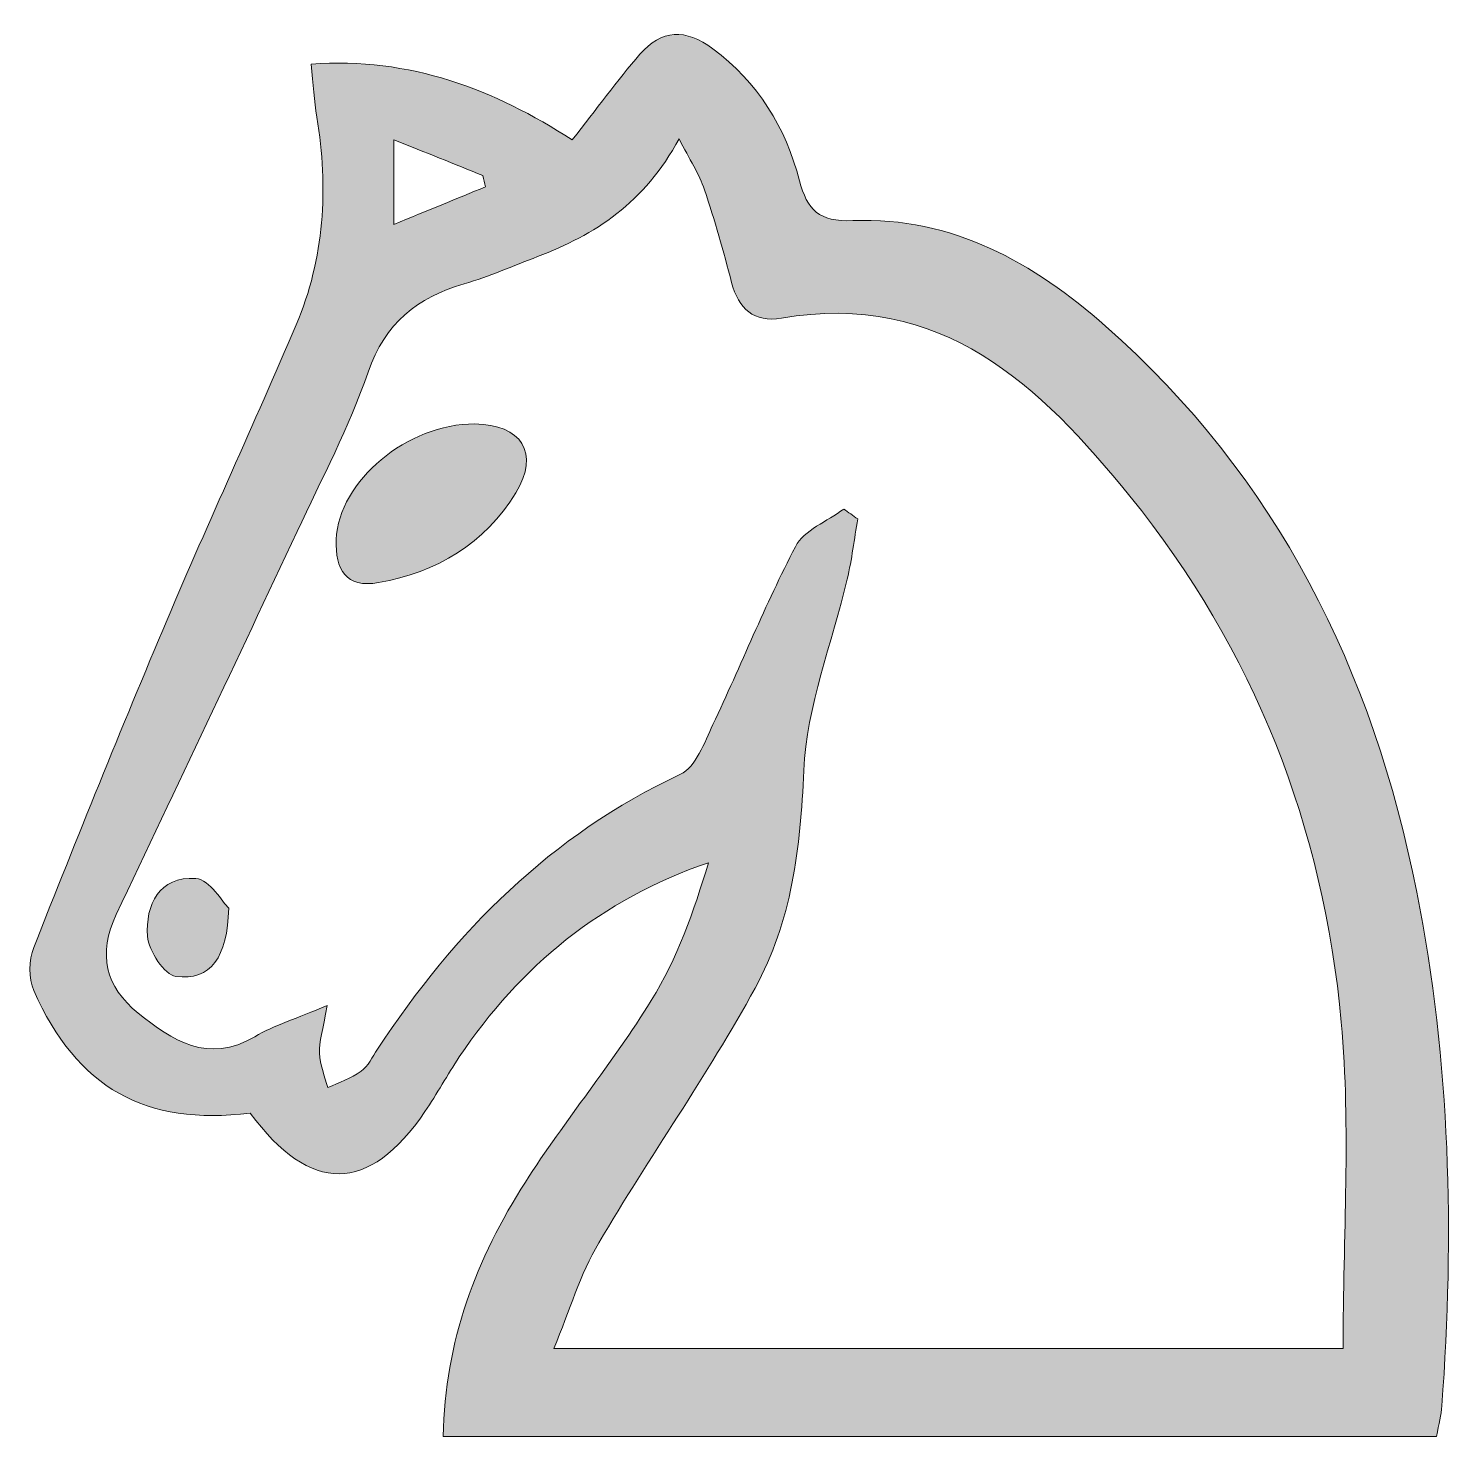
# Model space of a CAD drawing. Header units: inches. Extents: x 207 to 1829, y -1812 to -210.
import ezdxf

# ---------------------------------------------------------------- set-up
doc = ezdxf.new("R2010")
doc.units = ezdxf.units.IN
doc.header["$MEASUREMENT"] = 0
doc.layers.add('Layer 1', color=7, linetype='Continuous')

msp = doc.modelspace()

# ---------------------------------------------------------------- hatches: boundary and pattern name
at = {"layer": 'Layer 1', "true_color": 0xffffff}
h = msp.add_hatch(color=7, dxfattribs=at)
h.dxf.hatch_style = 2
edge = h.paths.add_edge_path()
edge.add_spline(control_points=[(1809.1, -1811.5), (1430.8, -1811.5), (1057.4, -1811.5), (678.7, -1811.5), (680.7, -1703.6), (716.4, -1608.9), (772.3, -1522), (817.6, -1451.5), (871.5, -1386.6), (915.6, -1315.5), (945, -1268), (963.9, -1214.1), (980.7, -1158.7), (858, -1200.6), (766.5, -1276.3), (697.1, -1379.7), (683.5, -1400), (671.8, -1421.6), (658.1, -1441.8), (594, -1535.7), (527.9, -1536.1), (459.1, -1443.5), (340.3, -1458.5), (262, -1415), (213.1, -1304.1), (207, -1290.3), (207.2, -1269.6), (212.9, -1255.3), (262.3, -1130.6), (312.4, -1006), (364.7, -882.4), (412.2, -770), (463.7, -659.1), (511.5, -546.8), (543.8, -470.9), (548.3, -391.3), (535.1, -310.3), (532.1, -291.9), (531, -273.1), (528.5, -250.1), (641.5, -241.7), (737, -279.2), (825.6, -336.3), (853.2, -301.2), (876.7, -268.9), (902.7, -238.8), (927.1, -210.5), (954.6, -209.5), (985.5, -232.5), (1037, -270.9), (1068.4, -322), (1084.2, -382.7), (1092.9, -415.8), (1106.3, -429.7), (1144.9, -428.1), (1258, -423.6), (1350.7, -476.2), (1432.5, -548.2), (1627.8, -720.1), (1736.7, -940.3), (1786.5, -1192.3), (1824.8, -1385.7), (1829.4, -1580.8), (1815, -1776.8), (1814.2, -1787), (1811.6, -1797.1), (1809.1, -1811.5)], knot_values=[0, 0, 0, 0, 1, 1, 1, 2, 2, 2, 3, 3, 3, 4, 4, 4, 5, 5, 5, 6, 6, 6, 7, 7, 7, 8, 8, 8, 9, 9, 9, 10, 10, 10, 11, 11, 11, 12, 12, 12, 13, 13, 13, 14, 14, 14, 15, 15, 15, 16, 16, 16, 17, 17, 17, 18, 18, 18, 19, 19, 19, 20, 20, 20, 21, 21, 21, 22, 22, 22, 22], degree=3, periodic=1)
edge = h.paths.add_edge_path()
edge.add_spline(control_points=[(1702.6, -1711.4), (1702.6, -1583.7), (1711.6, -1461.1), (1700.6, -1340.3), (1680.5, -1118.3), (1601.8, -916.6), (1460, -741.6), (1357.6, -615.3), (1246.5, -507.6), (1063.6, -539.1), (1032.4, -544.4), (1014.8, -528.6), (1006.9, -498.5), (997.7, -463.1), (987.9, -427.7), (976.1, -393.1), (970, -375.1), (959.2, -358.7), (947.1, -334.9), (907.8, -408.3), (851.3, -444.2), (786.2, -469.1), (758.4, -479.6), (731.1, -491.7), (702.7, -500), (649.3, -515.8), (612.7, -544.5), (593.4, -600.6), (571.9, -662.9), (540.6, -722), (512.5, -782), (444.3, -927.4), (375.8, -1072.7), (306.9, -1217.7), (285.7, -1262.2), (294.5, -1300.1), (331.7, -1329.7), (370.5, -1360.7), (411.1, -1388.1), (464.5, -1356.7), (486.8, -1343.5), (512.4, -1335.8), (546.8, -1321.3), (541.9, -1349.3), (537.5, -1362.5), (538, -1375.4), (538.6, -1388.6), (544.1, -1401.6), (547.5, -1414.6), (560.3, -1408.6), (574.2, -1404.1), (585.4, -1396), (593.5, -1390.1), (598.2, -1379.6), (604, -1370.8), (692.2, -1237.2), (801.1, -1127.1), (948.7, -1058.1), (966.1, -1049.9), (976, -1022.1), (985.7, -1001.6), (1017.4, -934.3), (1045.3, -865), (1079.5, -799.1), (1089.3, -780.3), (1115.8, -770.3), (1134.6, -756.3), (1139.8, -760), (1145.1, -763.8), (1150.4, -767.5), (1146.5, -790.4), (1143.8, -813.5), (1138.5, -836.1), (1121.6, -908.7), (1092.1, -980.7), (1089.1, -1053.9), (1085.5, -1141.5), (1075.1, -1226), (1033.7, -1301.4), (979.2, -1400.6), (913.5, -1493.6), (855.8, -1591.2), (834.7, -1626.9), (822.8, -1668.1), (804.8, -1711.4), (1110.6, -1711.4), (1403.8, -1711.4), (1702.6, -1711.4)], knot_values=[0, 0, 0, 0, 1, 1, 1, 2, 2, 2, 3, 3, 3, 4, 4, 4, 5, 5, 5, 6, 6, 6, 7, 7, 7, 8, 8, 8, 9, 9, 9, 10, 10, 10, 11, 11, 11, 12, 12, 12, 13, 13, 13, 14, 14, 14, 15, 15, 15, 16, 16, 16, 17, 17, 17, 18, 18, 18, 19, 19, 19, 20, 20, 20, 21, 21, 21, 22, 22, 22, 23, 23, 23, 24, 24, 24, 25, 25, 25, 26, 26, 26, 27, 27, 27, 28, 28, 28, 29, 29, 29, 29], degree=3, periodic=1)
edge = h.paths.add_edge_path()
edge.add_spline(control_points=[(622.6, -432.4), (661.7, -416.4), (694.3, -403.1), (726.8, -389.8), (725.9, -385.5), (725, -381.2), (724.1, -376.9), (691.5, -363.7), (658.9, -350.6), (622.6, -336.1), (622.6, -368.3), (622.6, -393.6), (622.6, -432.4)], knot_values=[0, 0, 0, 0, 1, 1, 1, 2, 2, 2, 3, 3, 3, 4, 4, 4, 4], degree=3, periodic=1)
h = msp.add_hatch(color=7, dxfattribs=at)
h.dxf.hatch_style = 2
edge = h.paths.add_edge_path()
edge.add_spline(control_points=[(714.6, -659.5), (767.9, -660), (789, -692.6), (761.4, -737.9), (726.1, -795.7), (671.6, -828.4), (605.3, -840), (568, -846.6), (555.8, -825), (557.1, -791), (559.7, -724.8), (638.5, -658.7), (714.6, -659.5)], knot_values=[0, 0, 0, 0, 1, 1, 1, 2, 2, 2, 3, 3, 3, 4, 4, 4, 4], degree=3, periodic=1)
h = msp.add_hatch(color=7, dxfattribs=at)
h.dxf.hatch_style = 2
edge = h.paths.add_edge_path()
edge.add_spline(control_points=[(434.8, -1210.5), (433.3, -1266.5), (414.6, -1293.1), (374.6, -1288.1), (361.6, -1286.5), (343.8, -1259.1), (342.5, -1242.4), (339.7, -1206.7), (355.9, -1173.7), (397.3, -1176.7), (413.5, -1177.9), (427.8, -1203.7), (434.8, -1210.5)], knot_values=[0, 0, 0, 0, 1, 1, 1, 2, 2, 2, 3, 3, 3, 4, 4, 4, 4], degree=3, periodic=1)

# ---------------------------------------------------------------- linework, layer by layer
at = {"layer": 'Layer 1', "lineweight": 0}
for points, knots in [([(1809.1, -1811.5), (1430.8, -1811.5), (1057.4, -1811.5), (678.7, -1811.5), (680.7, -1703.6), (716.4, -1608.9), (772.3, -1522), (817.6, -1451.5), (871.5, -1386.6), (915.6, -1315.5), (945, -1268), (963.9, -1214.1), (980.7, -1158.7), (858, -1200.6), (766.5, -1276.3), (697.1, -1379.7), (683.5, -1400), (671.8, -1421.6), (658.1, -1441.8), (594, -1535.7), (527.9, -1536.1), (459.1, -1443.5), (340.3, -1458.5), (262, -1415), (213.1, -1304.1), (207, -1290.3), (207.2, -1269.6), (212.9, -1255.3), (262.3, -1130.6), (312.4, -1006), (364.7, -882.4), (412.2, -770), (463.7, -659.1), (511.5, -546.8), (543.8, -470.9), (548.3, -391.3), (535.1, -310.3), (532.1, -291.9), (531, -273.1), (528.5, -250.1), (641.5, -241.7), (737, -279.2), (825.6, -336.3), (853.2, -301.2), (876.7, -268.9), (902.7, -238.8), (927.1, -210.5), (954.6, -209.5), (985.5, -232.5), (1037, -270.9), (1068.4, -322), (1084.2, -382.7), (1092.9, -415.8), (1106.3, -429.7), (1144.9, -428.1), (1258, -423.6), (1350.7, -476.2), (1432.5, -548.2), (1627.8, -720.1), (1736.7, -940.3), (1786.5, -1192.3), (1824.8, -1385.7), (1829.4, -1580.8), (1815, -1776.8), (1814.2, -1787), (1811.6, -1797.1), (1809.1, -1811.5)], [0, 0, 0, 0, 1, 1, 1, 2, 2, 2, 3, 3, 3, 4, 4, 4, 5, 5, 5, 6, 6, 6, 7, 7, 7, 8, 8, 8, 9, 9, 9, 10, 10, 10, 11, 11, 11, 12, 12, 12, 13, 13, 13, 14, 14, 14, 15, 15, 15, 16, 16, 16, 17, 17, 17, 18, 18, 18, 19, 19, 19, 20, 20, 20, 21, 21, 21, 22, 22, 22, 22]), ([(1702.6, -1711.4), (1702.6, -1583.7), (1711.6, -1461.1), (1700.6, -1340.3), (1680.5, -1118.3), (1601.8, -916.6), (1460, -741.6), (1357.6, -615.3), (1246.5, -507.6), (1063.6, -539.1), (1032.4, -544.4), (1014.8, -528.6), (1006.9, -498.5), (997.7, -463.1), (987.9, -427.7), (976.1, -393.1), (970, -375.1), (959.2, -358.7), (947.1, -334.9), (907.8, -408.3), (851.3, -444.2), (786.2, -469.1), (758.4, -479.6), (731.1, -491.7), (702.7, -500), (649.3, -515.8), (612.7, -544.5), (593.4, -600.6), (571.9, -662.9), (540.6, -722), (512.5, -782), (444.3, -927.4), (375.8, -1072.7), (306.9, -1217.7), (285.7, -1262.2), (294.5, -1300.1), (331.7, -1329.7), (370.5, -1360.7), (411.1, -1388.1), (464.5, -1356.7), (486.8, -1343.5), (512.4, -1335.8), (546.8, -1321.3), (541.9, -1349.3), (537.5, -1362.5), (538, -1375.4), (538.6, -1388.6), (544.1, -1401.6), (547.5, -1414.6), (560.3, -1408.6), (574.2, -1404.1), (585.4, -1396), (593.5, -1390.1), (598.2, -1379.6), (604, -1370.8), (692.2, -1237.2), (801.1, -1127.1), (948.7, -1058.1), (966.1, -1049.9), (976, -1022.1), (985.7, -1001.6), (1017.4, -934.3), (1045.3, -865), (1079.5, -799.1), (1089.3, -780.3), (1115.8, -770.3), (1134.6, -756.3), (1139.8, -760), (1145.1, -763.8), (1150.4, -767.5), (1146.5, -790.4), (1143.8, -813.5), (1138.5, -836.1), (1121.6, -908.7), (1092.1, -980.7), (1089.1, -1053.9), (1085.5, -1141.5), (1075.1, -1226), (1033.7, -1301.4), (979.2, -1400.6), (913.5, -1493.6), (855.8, -1591.2), (834.7, -1626.9), (822.8, -1668.1), (804.8, -1711.4), (1110.6, -1711.4), (1403.8, -1711.4), (1702.6, -1711.4)], [0, 0, 0, 0, 1, 1, 1, 2, 2, 2, 3, 3, 3, 4, 4, 4, 5, 5, 5, 6, 6, 6, 7, 7, 7, 8, 8, 8, 9, 9, 9, 10, 10, 10, 11, 11, 11, 12, 12, 12, 13, 13, 13, 14, 14, 14, 15, 15, 15, 16, 16, 16, 17, 17, 17, 18, 18, 18, 19, 19, 19, 20, 20, 20, 21, 21, 21, 22, 22, 22, 23, 23, 23, 24, 24, 24, 25, 25, 25, 26, 26, 26, 27, 27, 27, 28, 28, 28, 29, 29, 29, 29]), ([(622.6, -432.4), (661.7, -416.4), (694.3, -403.1), (726.8, -389.8), (725.9, -385.5), (725, -381.2), (724.1, -376.9), (691.5, -363.7), (658.9, -350.6), (622.6, -336.1), (622.6, -368.3), (622.6, -393.6), (622.6, -432.4)], [0, 0, 0, 0, 1, 1, 1, 2, 2, 2, 3, 3, 3, 4, 4, 4, 4]), ([(714.6, -659.5), (767.9, -660), (789, -692.6), (761.4, -737.9), (726.1, -795.7), (671.6, -828.4), (605.3, -840), (568, -846.6), (555.8, -825), (557.1, -791), (559.7, -724.8), (638.5, -658.7), (714.6, -659.5)], [0, 0, 0, 0, 1, 1, 1, 2, 2, 2, 3, 3, 3, 4, 4, 4, 4]), ([(434.8, -1210.5), (433.3, -1266.5), (414.6, -1293.1), (374.6, -1288.1), (361.6, -1286.5), (343.8, -1259.1), (342.5, -1242.4), (339.7, -1206.7), (355.9, -1173.7), (397.3, -1176.7), (413.5, -1177.9), (427.8, -1203.7), (434.8, -1210.5)], [0, 0, 0, 0, 1, 1, 1, 2, 2, 2, 3, 3, 3, 4, 4, 4, 4])]:
    msp.add_open_spline(points, degree=3, knots=knots, dxfattribs=at)

doc.saveas('drawing.dxf')
